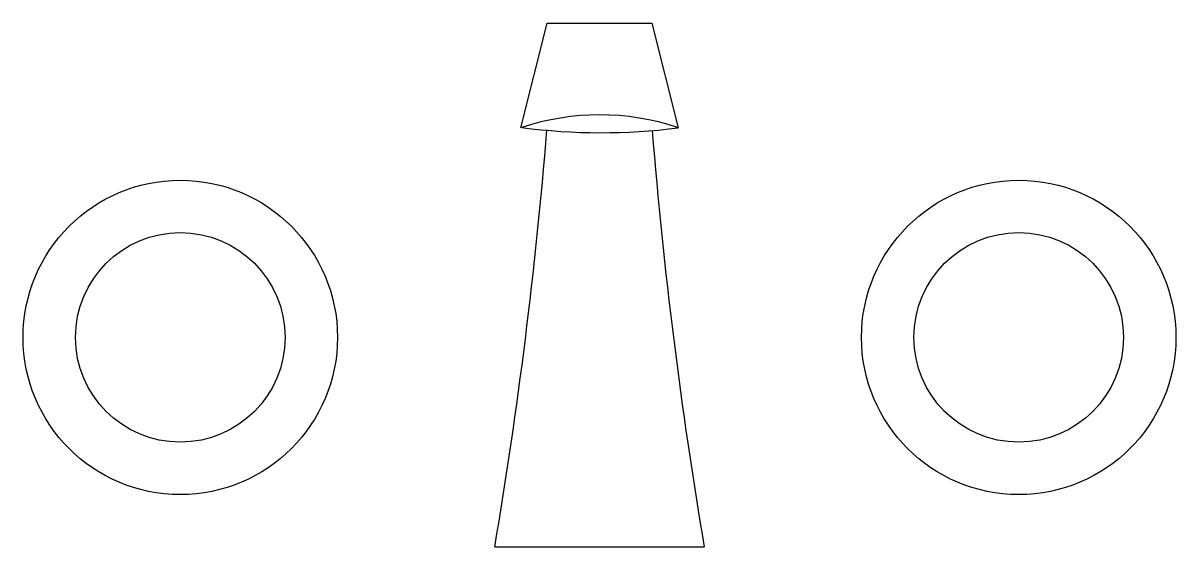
# Model space of a CAD drawing. Extents: x -5.5 to 5.5, y -2 to 3.
import ezdxf

# ---------------------------------------------------------------- set-up
doc = ezdxf.new("R2010")
doc.units = 0
doc.header["$MEASUREMENT"] = 0
doc.layers.get('0').update_dxf_attribs({"linetype": 'CONTINUOUS'})

msp = doc.modelspace()

# ---------------------------------------------------------------- linework, layer by layer
for p, q in [((-0.75, 2), (-0.5, 3)), ((-0.5, 3), (0.5, 3)), ((0.5, 3), (0.75, 2)), ((-1, -2), (1, -2))]:
    msp.add_line(p, q)
for centre, radius in [((-4, 0), 1.5), ((4, 0), 1.5), ((-4, 0), 1), ((4, 0), 1)]:
    msp.add_circle(centre, radius)
for centre, radius, start, end in [((0.0024, -0.2315), 2.3554, 71.60302, 108.397), ((0.0177, 7.7163), 5.763, 262.4348, 277.3001), ((-46.2408, 5.6864), 45.8891, 350.3576, 355.3666), ((46.2409, 5.6864), 45.8891, 184.6412, 189.6424)]:
    msp.add_arc(centre, radius, start, end)

doc.saveas('drawing.dxf')
